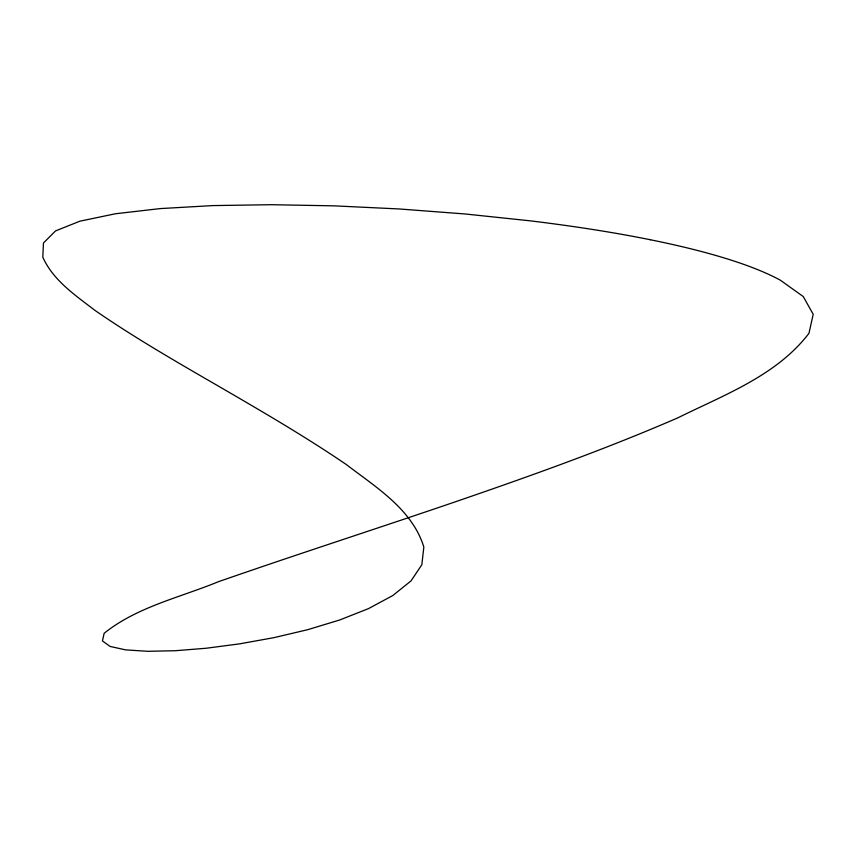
<?xml version="1.0" encoding="UTF-8"?>
<svg xmlns="http://www.w3.org/2000/svg" width="856" height="856" viewBox="0 0 856 856"><rect width="100%" height="100%" fill="white"/><g stroke="black" fill="none" stroke-linecap="round" stroke-linejoin="round"><path stroke-width="1.28" d="M650.303 239.744A573.327 105.459 0.7 0 1 780.276 280.147L803.249 296.54L813.2 314.291L808.963 333.305C776.681 375.591 724.155 394.873 677.995 417.771C601.918 450.78 523.679 478.408 445.27 505.254C369.685 530.955 293.704 555.48 218.312 581.748C179.931 597.531 137.035 606.861 104.143 633.29L102.453 640.919L110.092 646.441L125.661 649.886L147.778 651.298L175.041 650.742L206.05 648.26L239.423 643.883L273.76 637.688L307.657 629.706L339.725 619.979L368.583 608.573L392.808 595.53L411.03 580.903L421.837 564.725L423.838 547.048C412.185 509.224 375.891 487.246 346.177 464.434C310.535 440.209 273.492 418.167 236.267 396.499C188.566 368.658 140.245 341.683 94.759 310.247C75.189 295.138 53.243 280.511 42.8 257.175L43.474 242.976L55.544 230.906L79.929 221.18L115.421 213.765L160.307 208.586L212.855 205.59L271.331 204.702L334.022 205.847L399.206 208.96L465.15 213.979L530.142 220.827A579.426 106.583 0.7 0 1 650.325 239.744"/></g></svg>
